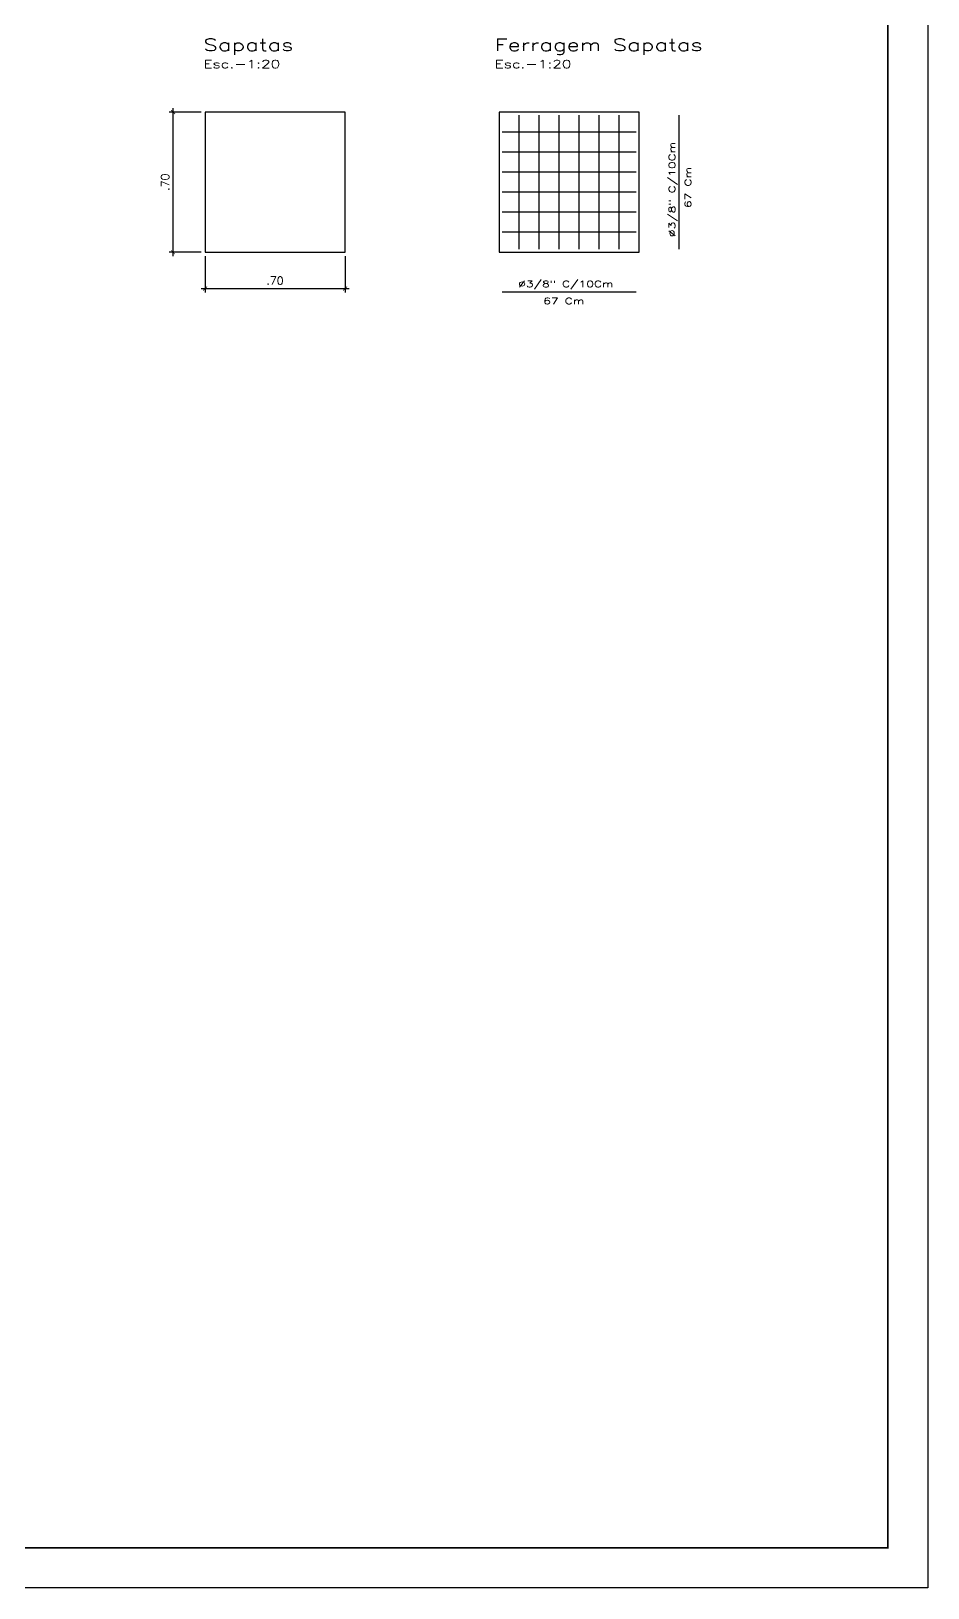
# Model space of a CAD drawing. Extents: x 241 to 398, y 106 to 179.
# Drawn here: x 347.41 to 358.62, y 144.69 to 164.14 of the extents above; entities that cross this region are included whole.
import ezdxf

# ---------------------------------------------------------------- set-up
doc = ezdxf.new("R2010")
doc.units = 0
doc.layers.get('0').update_dxf_attribs({"linetype": 'CONTINUOUS'})
doc.layers.get('DEFPOINTS').update_dxf_attribs({"linetype": 'CONTINUOUS'})
doc.layers.add('FERROV', color=8, linetype='CONTINUOUS')
doc.layers.add('TEXTOS', color=7, linetype='CONTINUOUS')
doc.styles.add('ROMANS', font='romans.shx')
doc.styles.get("Standard").update_dxf_attribs({"font": 'ISOCP'})
doc.dimstyles.new('ISO-25', dxfattribs={"dimtxt": 2.5, "dimasz": 2.5, "dimexe": 1.25, "dimexo": 0.625, "dimtad": 1, "dimdec": 4, "dimdsep": 46, "dimlunit": 6, "dimtxsty": 'Standard', "dimcen": 2.5, "dimadec": 0, "dimazin": 0, "dimtfac": 1, "dimtdec": 4, "dimtmove": 0, "dimatfit": 3, "dimfxl": 0, "dimtolj": 1, "dimtzin": 0, "dimarcsym": 0})

# ---------------------------------------------------------------- blocks, each defined once
blk = doc.blocks.new('_ARCHTICK')
at = {"color": 0, "linetype": 'ByBlock', "const_width": 0.15}
blk.add_lwpolyline([(-0.5, -0.5), (0.5, 0.5)], dxfattribs=at)
blk = doc.blocks.new('*D258')
at = {"color": 1, "linetype": 'ByBlock', "transparency": 16777216}
for p, q in [((561.102, 275.604), (561.102, 277.454)), ((561.452, 277.404), (561.052, 277.404)), ((561.452, 275.654), (561.052, 275.654))]:
    blk.add_line(p, q, dxfattribs=at)
at = {"layer": 'DEFPOINTS', "color": 0, "linetype": 'ByBlock', "transparency": 16777216}
for p in [(561.102, 277.404), (561.502, 277.404), (561.502, 275.654)]:
    blk.add_point(p, dxfattribs=at)
at = {"color": 1, "linetype": 'ByBlock', "transparency": 16777216, "xscale": 0.05, "yscale": 0.05, "zscale": 0.05}
for p, rotation in [((561.102, 277.404), 90), ((561.102, 275.654), 270)]:
    blk.add_blockref('_ARCHTICK', p, dxfattribs=dict(at, rotation=rotation))
at = {"color": 7, "linetype": 'ByBlock', "transparency": 16777216, "insert": (561.002, 276.529), "char_height": 0.1, "attachment_point": 5, "rotation": 90, "style": 'ROMANS'}
blk.add_mtext('\\A1;.70', dxfattribs=at)
blk = doc.blocks.new('*D259')
at = {"color": 1, "linetype": 'ByBlock', "transparency": 16777216}
for p, q in [((561.502, 275.604), (561.502, 275.148)), ((563.252, 275.604), (563.252, 275.148)), ((561.452, 275.198), (563.302, 275.198))]:
    blk.add_line(p, q, dxfattribs=at)
at = {"layer": 'DEFPOINTS', "color": 0, "linetype": 'ByBlock', "transparency": 16777216}
for p in [(561.502, 275.654), (563.252, 275.654), (563.252, 275.198)]:
    blk.add_point(p, dxfattribs=at)
at = {"color": 1, "linetype": 'ByBlock', "transparency": 16777216, "xscale": 0.05, "yscale": 0.05, "zscale": 0.05, "rotation": 180}
blk.add_blockref('_ARCHTICK', (561.502, 275.198), dxfattribs=at)
at = {"color": 1, "linetype": 'ByBlock', "transparency": 16777216, "xscale": 0.05, "yscale": 0.05, "zscale": 0.05}
blk.add_blockref('_ARCHTICK', (563.252, 275.198), dxfattribs=at)
at = {"color": 7, "linetype": 'ByBlock', "transparency": 16777216, "insert": (562.377, 275.298), "char_height": 0.1, "attachment_point": 5, "style": 'ROMANS'}
blk.add_mtext('\\A1;.70', dxfattribs=at)

msp = doc.modelspace()

# ---------------------------------------------------------------- linework, layer by layer
for p, q in [((358.6156, 179.3971), (358.6156, 144.6871)), ((358.6156, 144.6871), (321.0025, 144.6871))]:
    msp.add_line(p, q)
at = {"const_width": 0.0236}
msp.add_lwpolyline([(321.5025, 178.8971), (358.1156, 178.8971), (358.1156, 145.1871), (321.5025, 145.1871)], close=True, dxfattribs=at)
at = {"layer": 'FERROV', "color": 3}
for p, q in [((353.5073, 161.4162), (353.5073, 163.0912)), ((353.7573, 161.4162), (353.7573, 163.0912)), ((354.0073, 161.4162), (354.0073, 163.0912)), ((354.2573, 161.4162), (354.2573, 163.0912)), ((354.5073, 161.4162), (354.5073, 163.0912)), ((354.7573, 161.4162), (354.7573, 163.0912)), ((355.5073, 161.4162), (355.5073, 163.0912)), ((354.9698, 162.8787), (353.2948, 162.8787)), ((354.9698, 162.6287), (353.2948, 162.6287)), ((354.9698, 162.3787), (353.2948, 162.3787)), ((354.9698, 162.1287), (353.2948, 162.1287)), ((354.9698, 161.8787), (353.2948, 161.8787)), ((354.9698, 161.6287), (353.2948, 161.6287)), ((354.9698, 160.8787), (353.2948, 160.8787))]:
    msp.add_line(p, q, dxfattribs=at)
at = {"layer": 'FERROV'}
for points in [[(349.5815, 161.3787), (351.3315, 161.3787), (351.3315, 163.1287), (349.5815, 163.1287)], [(353.2573, 161.3787), (355.0073, 161.3787), (355.0073, 163.1287), (353.2573, 163.1287)]]:
    msp.add_lwpolyline(points, close=True, dxfattribs=at)

# ---------------------------------------------------------------- texts
at = {"layer": 'TEXTOS', "color": 3, "style": 'ROMANS', "width": 1.4}
for s, p in [('Sapatas', (349.5606, 163.8932)), ('Ferragem Sapatas', (353.2004, 163.8932))]:
    msp.add_text(s, height=0.15, dxfattribs=at).set_placement(p)
at = {"layer": 'TEXTOS', "color": 2, "style": 'ROMANS', "width": 1.4}
for p in [(349.5606, 163.6787), (353.2004, 163.6787)]:
    msp.add_text('Esc.-1:20', height=0.1, dxfattribs=at).set_placement(p)
at = {"layer": 'TEXTOS', "style": 'ROMANS', "width": 1.4}
for s, p in [('Ø3/8" C/10Cm', (355.4578, 161.5671)), ('67 Cm', (355.6577, 161.9298))]:
    msp.add_text(s, height=0.08, rotation=90, dxfattribs=at).set_placement(p)
for s, p in [('Ø3/8" C/10Cm', (353.496, 160.9409)), ('67 Cm', (353.8084, 160.7282))]:
    msp.add_text(s, height=0.08, dxfattribs=at).set_placement(p)

# ---------------------------------------------------------------- dimensions: what is measured, and where the dimension line sits
dim = msp.add_linear_dim(base=(349.1817, 163.1287), p1=(349.5815, 161.3787), p2=(349.5815, 163.1287), angle=90, dimstyle='ISO-25', override={"dimtxt": 0.1, "dimasz": 0.05, "dimexe": 0.05, "dimexo": 0.05, "dimgap": 0.05, "dimdec": 2, "dimlfac": 0.4, "dimzin": 4, "dimlunit": 2, "dimtxsty": 'ROMANS', "dimblk1": 'ARCHTICK', "dimblk2": 'ARCHTICK', "dimsah": 1, "dimcen": 0.05, "dimdle": 0.05, "dimclrd": 1, "dimclre": 1, "dimclrt": 7, "dimtofl": 0, "dimtmove": 2})
dim.commit()
dim.dimension.update_dxf_attribs({"geometry": '*D258', "text_midpoint": (349.0817, 162.2537), "insert": (-211.9208, -114.2756)})
dim = msp.add_linear_dim(base=(351.3315, 160.922), p1=(349.5815, 161.3787), p2=(351.3315, 161.3787), dimstyle='ISO-25', override={"dimtxt": 0.1, "dimasz": 0.05, "dimexe": 0.05, "dimexo": 0.05, "dimgap": 0.05, "dimdec": 2, "dimlfac": 0.4, "dimzin": 4, "dimlunit": 2, "dimtxsty": 'ROMANS', "dimblk1": 'ARCHTICK', "dimblk2": 'ARCHTICK', "dimsah": 1, "dimcen": 0.05, "dimdle": 0.05, "dimclrd": 1, "dimclre": 1, "dimclrt": 7, "dimtofl": 0, "dimtmove": 2})
dim.commit()
dim.dimension.update_dxf_attribs({"geometry": '*D259', "text_midpoint": (350.4565, 161.022), "insert": (-211.9208, -114.2756)})

doc.saveas('drawing.dxf')
